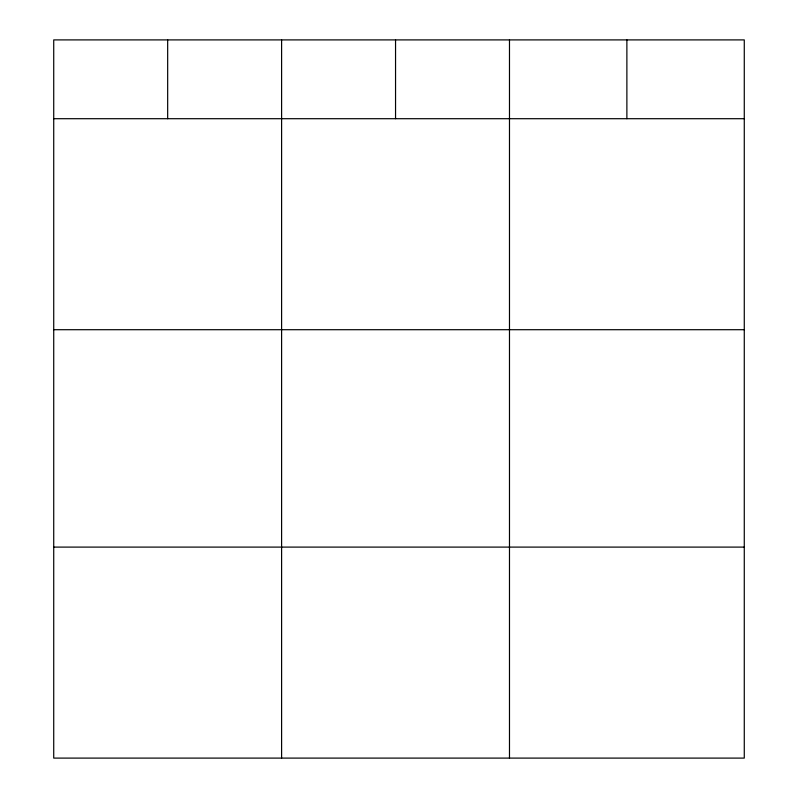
<?xml version="1.0" encoding="UTF-8"?>
<svg xmlns="http://www.w3.org/2000/svg" width="798" height="798" viewBox="0 0 798 798"><rect width="100%" height="100%" fill="white"/><g stroke="black" fill="none" stroke-linecap="round" stroke-linejoin="round"><path stroke-width="1.2" d="M744.275 118.703L744.275 758.1L53.725 758.1L53.725 39.9L744.275 39.9L744.275 118.703L53.725 118.703M53.725 329.704L744.275 329.704M53.725 547.099L744.275 547.099M626.879 39.9L626.879 118.703M509.483 39.9L509.483 758.1M395.549 39.9L395.549 118.703M281.604 39.9L281.604 758.1M167.67 39.9L167.67 118.703"/></g></svg>
